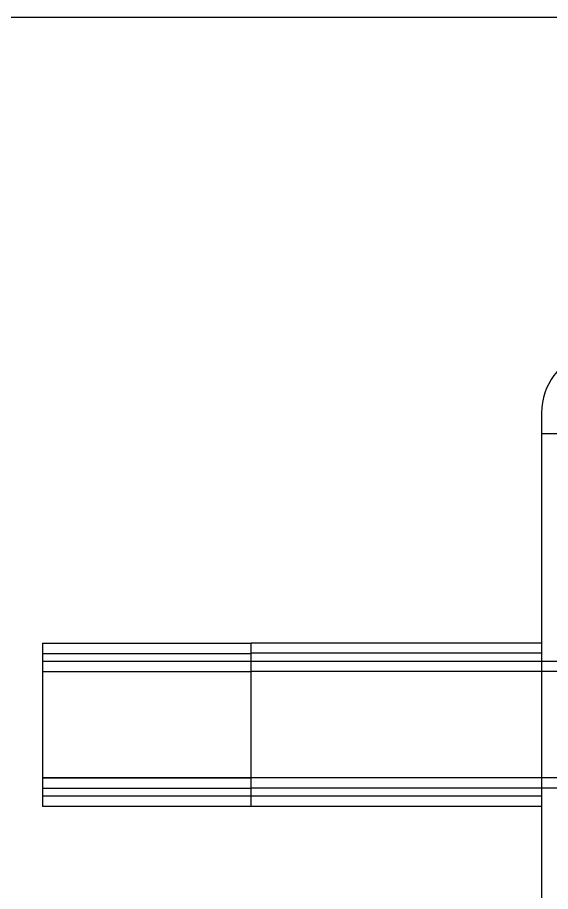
# Model space of a CAD drawing. Header units: inches. Extents: x 0 to 11.7, y 0 to 8.3.
# Drawn here: x 3.4208 to 3.6731, y 3.1497 to 3.5633 of the extents above; entities that cross this region are included whole.
import ezdxf

# ---------------------------------------------------------------- set-up
doc = ezdxf.new("R2010")
doc.units = ezdxf.units.IN
doc.header["$LTSCALE"] = 0.6431102362
doc.header["$MEASUREMENT"] = 0
doc.layers.get('0').update_dxf_attribs({"linetype": 'CONTINUOUS'})

msp = doc.modelspace()

# ---------------------------------------------------------------- linework, layer by layer
at = {"color": 7, "linetype": 'CONTINUOUS'}
for p, q in [((3.9208074706, 3.5632572932), (0.7712011714, 3.5632572932)), ((3.6688389666, 3.3762494192), (3.6688389666, 2.8447533562)), ((3.6688389666, 3.3664068995), (4.2790751871, 3.3664068995)), ((3.4326184942, 3.2671916068), (3.531459698, 3.267192572)), ((3.4326184942, 3.2671916068), (3.4326184942, 3.1899817664)), ((3.6688389666, 3.2672009198), (3.531459698, 3.2672009198)), ((3.531459698, 3.1899738364), (3.531459698, 3.2672009198)), ((3.4326184942, 3.2623464142), (3.531459698, 3.2623464142)), ((3.6688389666, 3.2624147813), (3.531459698, 3.2624147813)), ((3.531459698, 3.2585320731), (3.4326184942, 3.2585320731)), ((3.8263192816, 3.2585377304), (3.531459698, 3.2585377304)), ((3.531459698, 3.2536722314), (3.4326184942, 3.2536722314)), ((3.8263192816, 3.253755136), (3.531459698, 3.253755136)), ((3.4326184942, 3.2034252776), (3.531459698, 3.2034252776)), ((3.8263192816, 3.2034196202), (3.4326184942, 3.2034196202)), ((3.4326184942, 3.1986559492), (3.531459698, 3.1986559492)), ((3.8263192816, 3.1986370258), (3.531459698, 3.1986370258)), ((3.531459698, 3.1947665507), (3.4326184942, 3.1947657438)), ((3.6688389666, 3.1947599749), (3.4326184942, 3.1947599749)), ((3.531459698, 3.1899817664), (3.4326184942, 3.1899817664)), ((3.6688389666, 3.1899738364), (3.531459698, 3.1899738364))]:
    msp.add_line(p, q, dxfattribs=at)
msp.add_arc((3.6983665257, 3.3762494192), 0.0295275591, 106.6843416518, 180, dxfattribs=at)

doc.saveas('drawing.dxf')
